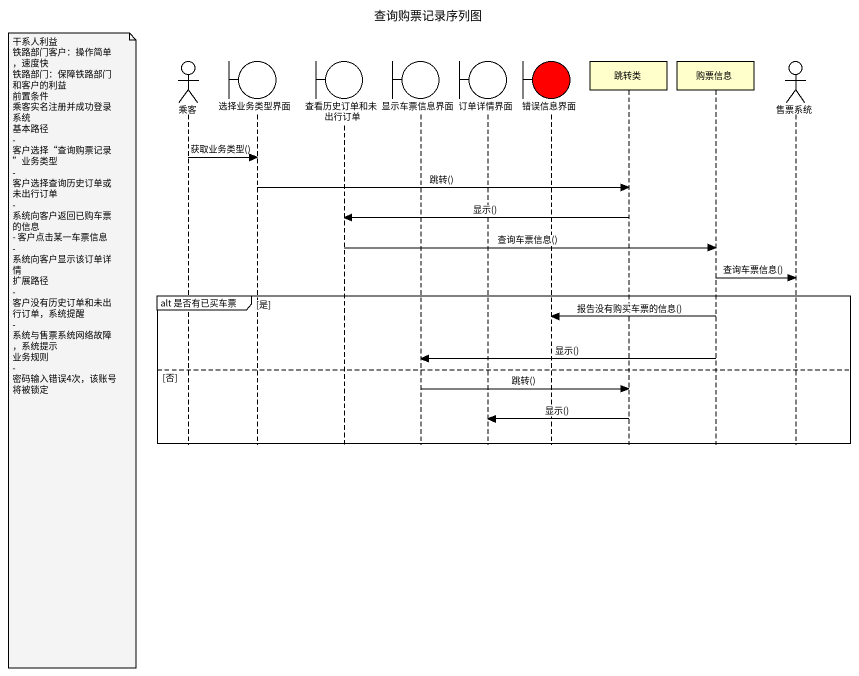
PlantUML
@startuml
title 查询购票记录序列图
hide footbox
actor 乘客
boundary 选择业务类型界面
boundary 查看历史订单和未出行订单
boundary 显示车票信息界面
boundary 订单详情界面
boundary 错误信息界面 #FF0000
participant 跳转类
participant 购票信息
actor 售票系统

乘客 -> 选择业务类型界面 : 获取业务类型()
选择业务类型界面 -> 跳转类 : 跳转()
跳转类 -> 查看历史订单和未出行订单 : 显示()
查看历史订单和未出行订单 -> 购票信息 : 查询车票信息()
购票信息 -> 售票系统 : 查询车票信息()
group alt 是否有已买车票 [是]
  购票信息 -> 错误信息界面 : 报告没有购买车票的信息()
  note left of 乘客
    干系人利益
    铁路部门客户：操作简单，速度快
    铁路部门：保障铁路部门和客户的利益
    前置条件
    乘客实名注册并成功登录系统
    基本路径
    - 客户选择“查询购票记录”业务类型
    - 客户选择查询历史订单或未出行订单
    - 系统向客户返回已购车票的信息
    - 客户点击某一车票信息
    - 系统向客户显示该订单详情
    扩展路径
    - 客户没有历史订单和未出行订单，系统提醒
    - 系统与售票系统网络故障，系统提示
    业务规则
    - 密码输入错误4次，该账号将被锁定
  end note
  购票信息 -> 显示车票信息界面 : 显示()
else 否
  显示车票信息界面 -> 跳转类 : 跳转()
  跳转类 -> 订单详情界面 : 显示()
end
@enduml
